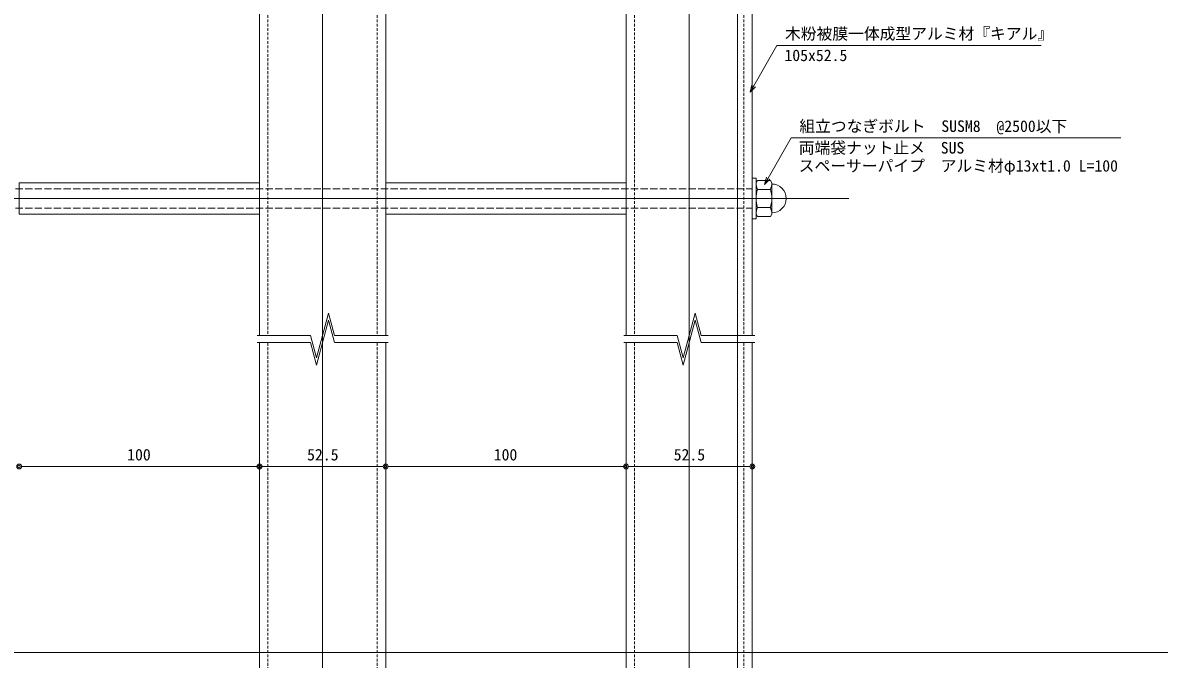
# Model space of a CAD drawing. Units: millimetres on the paper. Extents: x -401 to 401, y -279 to 279.
# Drawn here: x -148.7 to 87.7, y 11.9 to 144.4 of the extents above; entities that cross this region are included whole.
import ezdxf
from ezdxf.enums import TextEntityAlignment as Align

# ---------------------------------------------------------------- set-up
doc = ezdxf.new("R2010")
doc.units = ezdxf.units.MM
for name, pattern in [('DASHED1', [1.8, 1.2, -0.6]), ('DASHED3', [4, 3, -1]), ('LONG_CHAIN', [21, 18, -1, 1, -1])]:
    doc.linetypes.add(name, pattern=pattern)
for name, color, linetype, lineweight in [('0-0_A-C01-補助線(非印刷)', 4, 'Continuous', 9), ('0-4_0-A08-芯_他', 4, 'Continuous', 9), ('0-5_A-E01-仕上太線', 4, 'DASHED1', 9), ('0-8_ｱﾙﾐ', 4, 'DASHED1', 9), ('0-9_A-B05-記号', 2, 'Continuous', 9), ('0-B_A-B03-文字_書込_小', 7, 'Continuous', 9), ('0-C_0', 1, 'Continuous', 9), ('0-E_0-A11-寸法_詳細', 5, 'Continuous', 9), ('1-1_A-D09-金物_鋼材', 4, 'Continuous', 9)]:
    doc.layers.add(name, color=color, linetype=linetype, lineweight=lineweight)
doc.styles.add('ＭＳ ゴシック', font='')
doc.styles.get('ＭＳ ゴシック').set_extended_font_data('MS Gothic')

# ---------------------------------------------------------------- blocks, each defined once
blk = doc.blocks.new('G$C726F75D7')
at = {"layer": '0-4_0-A08-芯_他'}
blk.add_line((-0.001, 615.839), (-0.001, -68.811), dxfattribs=at)
at = {"layer": '0-5_A-E01-仕上太線', "linetype": 'Continuous'}
for p, q in [((-26.251, 481.5), (-26.251, 278)), ((26.249, 481.5), (26.249, 278)), ((-26.251, 68.5), (-26.251, 275)), ((26.249, 68.5), (26.249, 275))]:
    blk.add_line(p, q, dxfattribs=at)
at = {"layer": '0-8_ｱﾙﾐ'}
for p, q in [((-22.751, 481.5), (-22.751, 278)), ((22.749, 481.5), (22.75, 278)), ((-22.751, 68.5), (-22.751, 275)), ((22.749, 68.5), (22.75, 275))]:
    blk.add_line(p, q, dxfattribs=at)
at = {"layer": '0-9_A-B05-記号'}
for points in [[(27.249, 278), (4.999, 278), (2.499, 287.33), (-2.501, 268.67), (-5.001, 278), (-27.251, 278)], [(27.249, 275), (4.999, 275), (2.499, 284.33), (-2.501, 265.67), (-5.001, 275), (-27.251, 275)]]:
    blk.add_lwpolyline(points, dxfattribs=at)
blk = doc.blocks.new('_Open30')
at = {"layer": '0-C_0', "color": 7}
blk.add_line((0, 0), (-1, 0), dxfattribs=at)
blk.add_lwpolyline([(-1, 0.2679), (0, 0), (-1, -0.2679)], dxfattribs=at)
blk = doc.blocks.new('_Dot')
at = {"layer": '0-C_0', "color": 7}
blk.add_line((-0.5, 0), (-1, 0), dxfattribs=at)
for radius in [0.5, 0.25]:
    blk.add_circle((0, 0), radius, dxfattribs=at)
blk = doc.blocks.new('G$CC79AE587')
at = {"layer": '0-C_0', "linetype": 'LONG_CHAIN'}
blk.add_line((0, -679.35), (0, 18.656), dxfattribs=at)
at = {"layer": '0-C_0', "color": 7, "linetype": 'DASHED3'}
for p, q in [((-4, 0), (-4, -662.5)), ((4, 0), (4, -662.5))]:
    blk.add_line(p, q, dxfattribs=at)
at = {"layer": '0-C_0', "color": 7}
for p, q in [((-8.5, -662.5), (-8.5, -664.1)), ((-8.5, -664.1), (8.5, -664.1)), ((-6.495, -664.1), (-7.5, -664.68)), ((-7.5, -670.02), (-7.5, -664.68)), ((-3.75, -670.02), (-3.75, -664.68)), ((3.75, -670.02), (3.75, -664.68)), ((6.495, -664.1), (7.5, -664.68)), ((7.5, -670.02), (7.5, -664.68)), ((-6.495, -670.6), (-7.5, -670.02)), ((-6.495, -670.6), (6.495, -670.6)), ((6.495, -670.6), (7.5, -670.02))]:
    blk.add_line(p, q, dxfattribs=at)
blk.add_lwpolyline([(-8.5, -662.5), (8.5, -662.5), (8.5, -664.1)], dxfattribs=at)
for centre, radius, start, end in [((-6.495, -670.885), 6.785, 66.13559, 90), ((0, -676.51), 12.411, 72.41246, 107.58755), ((6.495, -670.885), 6.785, 90, 113.86351), ((-6.495, -663.815), 6.785, 270, 293.86441), ((0, -670.6), 6, 180, 0), ((0, -658.19), 12.411, 252.41246, 287.58754), ((6.495, -663.815), 6.785, 246.13559, 270)]:
    blk.add_arc(centre, radius, start, end, dxfattribs=at)

msp = doc.modelspace()

# ---------------------------------------------------------------- linework, layer by layer
at = {"layer": '0-0_A-C01-補助線(非印刷)'}
for p, q in [((0, -252), (0, 278.667)), ((-400.667, 13.333), (400.667, 13.333))]:
    msp.add_line(p, q, dxfattribs=at)
at = {"layer": '0-4_0-A08-芯_他'}
msp.add_line((-357.704, 107.823), (23.187, 107.823), dxfattribs=at)
at = {"layer": '0-B_A-B03-文字_書込_小'}
for points in [[(3.36, 131.267), (8.18, 139.64), (63.193, 139.64)], [(6.344, 112.026), (11.164, 120.4), (79.712, 120.4)]]:
    msp.add_lwpolyline(points, dxfattribs=at)
at = {"layer": '0-E_0-A11-寸法_詳細'}
for p, q in [((-99.428, 56.053), (-99.428, 52.053)), ((-99.428, 56.053), (-99.428, 52.053)), ((-73.178, 56.053), (-73.178, 52.053)), ((-73.178, 56.053), (-73.178, 52.053)), ((-23.178, 56.053), (-23.178, 52.053)), ((-23.178, 56.053), (-23.178, 52.053)), ((3.072, 56.053), (3.072, 52.053)), ((-148.428, 52.053), (-100.428, 52.053)), ((-98.428, 52.053), (-74.178, 52.053)), ((-72.178, 52.053), (-24.178, 52.053)), ((-22.178, 52.053), (2.072, 52.053))]:
    msp.add_line(p, q, dxfattribs=at)
at = {"layer": '1-1_A-D09-金物_鋼材', "color": 1}
for points in [[(-149.428, 111.073), (-99.428, 111.073), (-99.428, 104.573), (-149.428, 104.573)], [(-73.178, 111.073), (-23.178, 111.073), (-23.178, 104.573), (-73.178, 104.573)]]:
    msp.add_lwpolyline(points, close=True, dxfattribs=at)

# ---------------------------------------------------------------- block references
at = {"layer": '0-5_A-E01-仕上太線', "xscale": 0.5, "yscale": 0.5}
for p in [(-86.303, -59.677), (-10.053, -59.677)]:
    msp.add_blockref('G$C726F75D7', p, dxfattribs=at)
at = {"layer": '0-B_A-B03-文字_書込_小', "xscale": 1.5, "yscale": 1.5, "rotation": 240.07573}
for p in [(2.612, 129.967), (5.596, 110.726)]:
    msp.add_blockref('_Open30', p, dxfattribs=at)
at = {"layer": '0-E_0-A11-寸法_詳細', "rotation": 180}
for p in [(-149.428, 52.053), (-99.428, 52.053), (-73.178, 52.053), (-23.178, 52.053)]:
    msp.add_blockref('_Dot', p, dxfattribs=at)
at = {"layer": '0-E_0-A11-寸法_詳細'}
for p in [(-99.428, 52.053), (-73.178, 52.053), (-23.178, 52.053), (3.072, 52.053)]:
    msp.add_blockref('_Dot', p, dxfattribs=at)
at = {"layer": '1-1_A-D09-金物_鋼材', "xscale": 0.5, "yscale": 0.5, "rotation": 90}
msp.add_blockref('G$CC79AE587', (-328.178, 107.823), dxfattribs=at)

# ---------------------------------------------------------------- texts
at = {"layer": '0-B_A-B03-文字_書込_小', "style": 'ＭＳ ゴシック'}
for s, p in [('木粉被膜一体成型アルミ材『キアル』', (9.881, 140.178)), ('105x52.5', (9.754, 135.678)), ('組立つなぎボルト\u3000SUSM8\u3000@2500以下', (12.865, 120.937)), ('両端袋ナット止メ\u3000SUS', (12.738, 116.437)), ('スペーサーパイプ\u3000アルミ材φ13xt1.0 L=100', (12.738, 112.687))]:
    msp.add_text(s, height=2.405, dxfattribs=at).set_placement(p, align=Align.BOTTOM_LEFT)
at = {"layer": '0-E_0-A11-寸法_詳細', "style": 'ＭＳ ゴシック'}
for s, p in [('100', (-126.961, 52.59)), ('52.5', (-89.528, 52.59)), ('100', (-50.711, 52.59)), ('52.5', (-13.278, 52.59))]:
    msp.add_text(s, height=2.405, dxfattribs=at).set_placement(p, align=Align.BOTTOM_LEFT)

doc.saveas('drawing.dxf')
